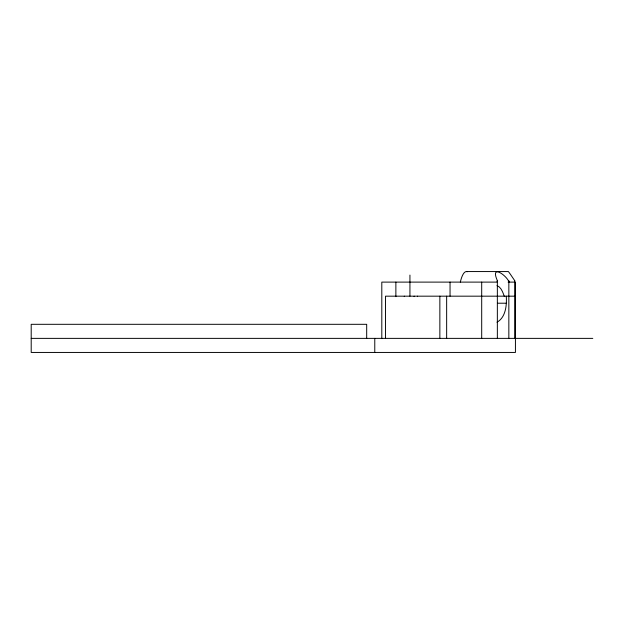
<?xml version="1.0" encoding="UTF-8"?>
<svg xmlns="http://www.w3.org/2000/svg" width="624" height="624" viewBox="0 0 624 624"><rect width="100%" height="100%" fill="white"/><g stroke="black" fill="none" stroke-linecap="round" stroke-linejoin="round"><path stroke-width="0.94" d="M497.351 338.372L497.351 280.652C489.965 263.78 506.462 275.106 509.114 282.11M514.714 338.372L514.714 280.652L510.245 274.069L508.412 271.573L466.432 271.557M506.275 296.174C506.906 305.05 505.744 317.483 497 322.195M514.714 280.652L514.621 282.11L508.123 282.11M497.351 280.652L496.899 282.11L381.802 282.11L381.802 338.372M497.351 296.174L385.507 296.174L385.507 338.372M497.702 296.174L514.714 296.174M497.702 303.209L506.275 303.209M31.2 338.372L592.8 338.372M497 285.628C501.197 287.173 502.827 292.352 504.262 296.174M515.432 282.11L515.432 352.443L31.2 352.443L31.2 324.308L366.686 324.308L366.686 338.372M508.841 280.652L508.841 338.372M481.697 282.11L481.697 338.372M450.044 282.11L450.044 296.174M446.651 296.174L446.651 338.372M439.858 296.174L439.858 338.372M417.534 296.174L417.534 296.618M414.149 296.174L414.149 296.618M409.937 275.075L409.937 296.174M404.313 296.174L404.313 296.618M395.873 282.11L395.873 296.657M374.774 338.372L374.774 352.443M460.325 282.11A31.652 8.19 90 0 1 467.275 271.729"/></g></svg>
